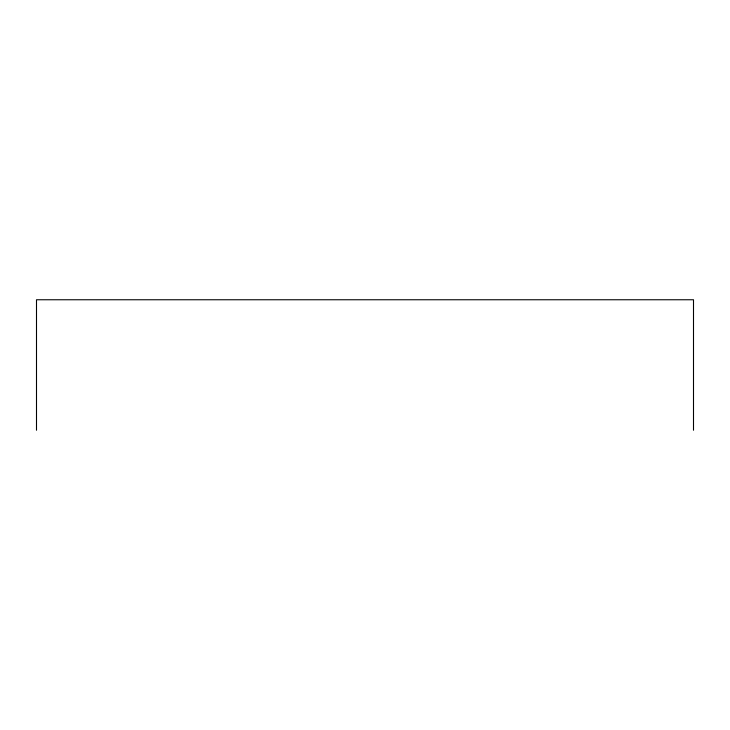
<?xml version="1.0" encoding="UTF-8"?>
<svg xmlns="http://www.w3.org/2000/svg" width="730" height="730" viewBox="0 0 730 730"><rect width="100%" height="100%" fill="white"/><g stroke="black" fill="none" stroke-linecap="round" stroke-linejoin="round"><path stroke-width="1.09" d="M693.5 430.244L693.5 299.756L36.5 299.756L36.5 430.244"/></g></svg>
